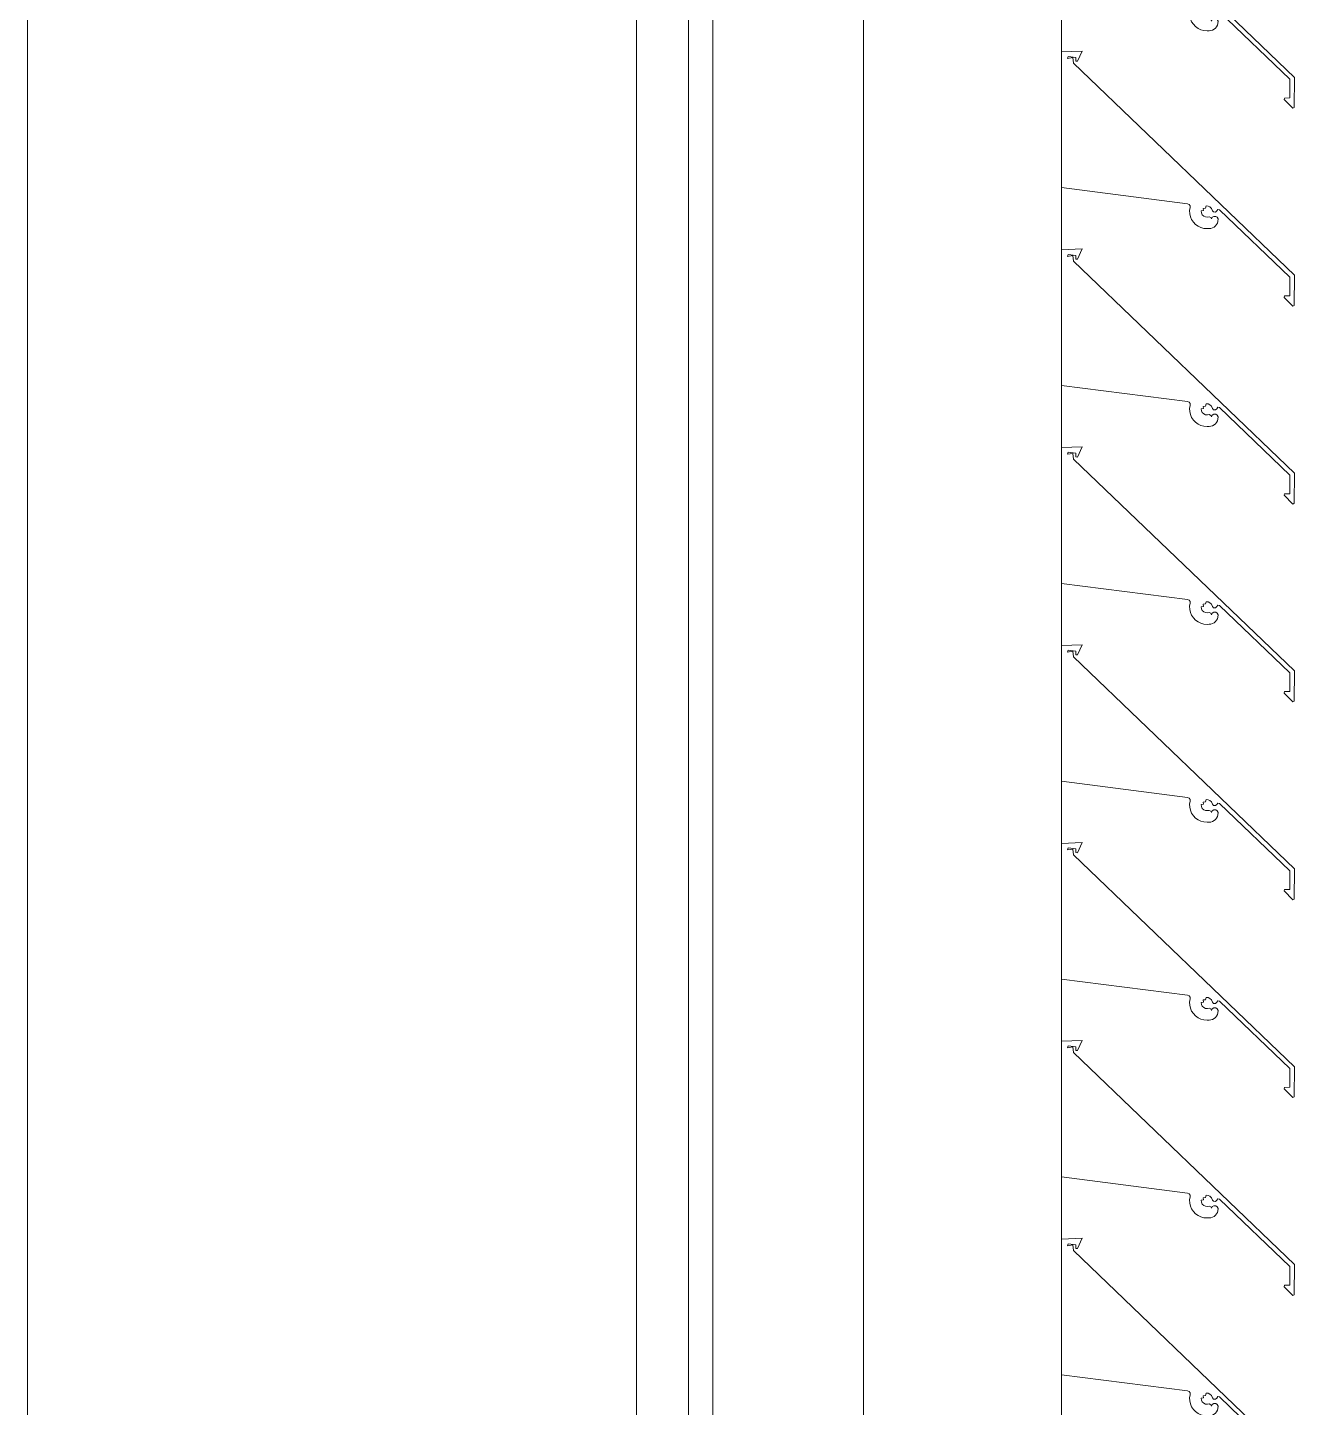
# Model space of a CAD drawing. Header units: millimetres. Extents: x -220592 to 404889, y -217665 to 38245.
# Drawn here: x 7830.176 to 7834.336, y -48021.303 to -48016.77 of the extents above; entities that cross this region are included whole.
import ezdxf

# ---------------------------------------------------------------- set-up
doc = ezdxf.new("R2010")
doc.units = ezdxf.units.MM
doc.linetypes.add('XKITLINE00', pattern=[0])
doc.layers.add('Part', color=7, linetype='Continuous', lineweight=0)

# ---------------------------------------------------------------- blocks, each defined once
blk = doc.blocks.new('*A15046')
at = {"layer": 'Part', "color": 7, "linetype": 'XKITLINE00', "lineweight": 0}
for p, q in [((92.53, 356.643483), (92.53, 93.899527)), ((94.53, 93.899527), (94.53, 244.699959))]:
    blk.add_line(p, q, dxfattribs=at)
blk = doc.blocks.new('*A15143')
at = {"layer": 'Part', "color": 7, "linetype": 'XKITLINE00', "lineweight": 0}
for p, q in [((94.700136, 184.15), (94.700136, 211.4)), ((94.780136, 184.15), (94.780136, 211.4))]:
    blk.add_line(p, q, dxfattribs=at)
blk = doc.blocks.new('*A15668')
at = {"layer": 'Part', "color": 7, "linetype": 'XKITLINE00', "lineweight": 0}
for p, q in [((95.275304, 197.26533), (95.275304, 183.465444)), ((95.925304, 197.26533), (95.925304, 183.465444))]:
    blk.add_line(p, q, dxfattribs=at)
blk = doc.blocks.new('*A15671')
at = {"layer": 'Part', "color": 7, "linetype": 'XKITLINE00', "lineweight": 0}
for p, q in [((95.925304, 194.015326), (95.992799, 194.01794)), ((95.992799, 194.01794), (95.977264, 193.984453)), ((95.947029, 194.000196), (95.944993, 193.993623)), ((95.944993, 193.993623), (95.962009, 193.996527)), ((95.972012, 193.997056), (95.947029, 194.000196)), ((95.962009, 193.996527), (95.964906, 193.977984)), ((95.964906, 193.977984), (96.690028, 193.281738)), ((95.972141, 193.984865), (95.972012, 193.997056)), ((95.977264, 193.984453), (95.972141, 193.984865)), ((96.339112, 193.516618), (95.925304, 193.569622)), ((96.344187, 193.514428), (96.339112, 193.516618)), ((96.347324, 193.509876), (96.344187, 193.514428)), ((96.346077, 193.49422), (96.347563, 193.504354)), ((96.347563, 193.504354), (96.347324, 193.509876)), ((96.397771, 193.50193), (96.390606, 193.500986)), ((96.400093, 193.50932), (96.397771, 193.50193)), ((96.406765, 193.508898), (96.400093, 193.50932)), ((96.412841, 193.506108), (96.406765, 193.508898)), ((96.417508, 193.501322), (96.412841, 193.506108)), ((96.346452, 193.483984), (96.346077, 193.49422)), ((96.348675, 193.473985), (96.346452, 193.483984)), ((96.352673, 193.464555), (96.348675, 193.473985)), ((96.358313, 193.456005), (96.352673, 193.464555)), ((96.391775, 193.493926), (96.38407, 193.49282)), ((96.38407, 193.49282), (96.384639, 193.486336)), ((96.384639, 193.486336), (96.387441, 193.480462)), ((96.387441, 193.480462), (96.392123, 193.47594)), ((96.390606, 193.500986), (96.391775, 193.493926)), ((96.392123, 193.47594), (96.398091, 193.473342)), ((96.398091, 193.473342), (96.404591, 193.472998)), ((96.404591, 193.472998), (96.410509, 193.473903)), ((96.410509, 193.473903), (96.41532, 193.471496)), ((96.41532, 193.471496), (96.41735, 193.466515)), ((96.41735, 193.466515), (96.420292, 193.471987)), ((96.420622, 193.493748), (96.417508, 193.501322)), ((96.420292, 193.471987), (96.425448, 193.475205)), ((96.424805, 193.489591), (96.420622, 193.493748)), ((96.430699, 193.489385), (96.424805, 193.489591)), ((96.425448, 193.475205), (96.431526, 193.475193)), ((96.435163, 193.493239), (96.430699, 193.489385)), ((96.431526, 193.475193), (96.43667, 193.471956)), ((96.438818, 193.497866), (96.435163, 193.493239)), ((96.43667, 193.471956), (96.43931, 193.466482)), ((96.438814, 193.458712), (96.437079, 193.453216)), ((96.43931, 193.466482), (96.438814, 193.458712)), ((96.443977, 193.496774), (96.438818, 193.497866)), ((96.674993, 193.275371), (96.443977, 193.496774)), ((96.365409, 193.448618), (96.358313, 193.456005)), ((96.373725, 193.44264), (96.365409, 193.448618)), ((96.382988, 193.438267), (96.373725, 193.44264)), ((96.392889, 193.435644), (96.382988, 193.438267)), ((96.403102, 193.434859), (96.392889, 193.435644)), ((96.409901, 193.434957), (96.403102, 193.434859)), ((96.415629, 193.435593), (96.409901, 193.434957)), ((96.42113, 193.437312), (96.415629, 193.435593)), ((96.4262, 193.440052), (96.42113, 193.437312)), ((96.430653, 193.44371), (96.4262, 193.440052)), ((96.434325, 193.448153), (96.430653, 193.44371)), ((96.437079, 193.453216), (96.434325, 193.448153)), ((96.67465, 193.214025), (96.674993, 193.275371)), ((96.690028, 193.281738), (96.689475, 193.182587)), ((96.656145, 193.209007), (96.65723, 193.213928)), ((96.684794, 193.180119), (96.656145, 193.209007)), ((96.65723, 193.213928), (96.67465, 193.214025)), ((96.689475, 193.182587), (96.684794, 193.180119))]:
    blk.add_line(p, q, dxfattribs=at)
blk = doc.blocks.new('*A15672')
at = {"layer": 'Part', "color": 7, "linetype": 'XKITLINE00', "lineweight": 0}
for p, q in [((95.925304, 193.365326), (95.992799, 193.36794)), ((95.992799, 193.36794), (95.977264, 193.334453)), ((95.947029, 193.350196), (95.944993, 193.343623)), ((95.944993, 193.343623), (95.962009, 193.346527)), ((95.972012, 193.347056), (95.947029, 193.350196)), ((95.962009, 193.346527), (95.964906, 193.327984)), ((95.964906, 193.327984), (96.690028, 192.631738)), ((95.972141, 193.334865), (95.972012, 193.347056)), ((95.977264, 193.334453), (95.972141, 193.334865)), ((96.339112, 192.866618), (95.925304, 192.919622)), ((96.344187, 192.864428), (96.339112, 192.866618)), ((96.347324, 192.859876), (96.344187, 192.864428)), ((96.346077, 192.84422), (96.347563, 192.854354)), ((96.346452, 192.833984), (96.346077, 192.84422)), ((96.348675, 192.823985), (96.346452, 192.833984)), ((96.347563, 192.854354), (96.347324, 192.859876)), ((96.352673, 192.814555), (96.348675, 192.823985)), ((96.391775, 192.843926), (96.38407, 192.84282)), ((96.38407, 192.84282), (96.384639, 192.836336)), ((96.384639, 192.836336), (96.387441, 192.830462)), ((96.387441, 192.830462), (96.392123, 192.82594)), ((96.397771, 192.85193), (96.390606, 192.850986)), ((96.390606, 192.850986), (96.391775, 192.843926)), ((96.392123, 192.82594), (96.398091, 192.823342)), ((96.400093, 192.85932), (96.397771, 192.85193)), ((96.398091, 192.823342), (96.404591, 192.822998)), ((96.406765, 192.858898), (96.400093, 192.85932)), ((96.404591, 192.822998), (96.410509, 192.823903)), ((96.412841, 192.856108), (96.406765, 192.858898)), ((96.410509, 192.823903), (96.41532, 192.821496)), ((96.417508, 192.851322), (96.412841, 192.856108)), ((96.41735, 192.816515), (96.420292, 192.821987)), ((96.420622, 192.843748), (96.417508, 192.851322)), ((96.420292, 192.821987), (96.425448, 192.825205)), ((96.424805, 192.839591), (96.420622, 192.843748)), ((96.430699, 192.839385), (96.424805, 192.839591)), ((96.425448, 192.825205), (96.431526, 192.825193)), ((96.435163, 192.843239), (96.430699, 192.839385)), ((96.431526, 192.825193), (96.43667, 192.821956)), ((96.438818, 192.847866), (96.435163, 192.843239)), ((96.43667, 192.821956), (96.43931, 192.816482)), ((96.443977, 192.846774), (96.438818, 192.847866)), ((96.674993, 192.625371), (96.443977, 192.846774)), ((96.358313, 192.806005), (96.352673, 192.814555)), ((96.365409, 192.798618), (96.358313, 192.806005)), ((96.373725, 192.79264), (96.365409, 192.798618)), ((96.382988, 192.788267), (96.373725, 192.79264)), ((96.392889, 192.785644), (96.382988, 192.788267)), ((96.403102, 192.784859), (96.392889, 192.785644)), ((96.409901, 192.784957), (96.403102, 192.784859)), ((96.415629, 192.785593), (96.409901, 192.784957)), ((96.41532, 192.821496), (96.41735, 192.816515)), ((96.42113, 192.787312), (96.415629, 192.785593)), ((96.4262, 192.790052), (96.42113, 192.787312)), ((96.430653, 192.79371), (96.4262, 192.790052)), ((96.434325, 192.798153), (96.430653, 192.79371)), ((96.437079, 192.803216), (96.434325, 192.798153)), ((96.438814, 192.808712), (96.437079, 192.803216)), ((96.43931, 192.816482), (96.438814, 192.808712)), ((96.67465, 192.564025), (96.674993, 192.625371)), ((96.690028, 192.631738), (96.689475, 192.532587)), ((96.656145, 192.559007), (96.65723, 192.563928)), ((96.684794, 192.530119), (96.656145, 192.559007)), ((96.65723, 192.563928), (96.67465, 192.564025)), ((96.689475, 192.532587), (96.684794, 192.530119))]:
    blk.add_line(p, q, dxfattribs=at)
blk = doc.blocks.new('*A15673')
at = {"layer": 'Part', "color": 7, "linetype": 'XKITLINE00', "lineweight": 0}
for p, q in [((95.925304, 192.715326), (95.992799, 192.71794)), ((95.947029, 192.700196), (95.944993, 192.693623)), ((95.944993, 192.693623), (95.962009, 192.696527)), ((95.972012, 192.697056), (95.947029, 192.700196)), ((95.962009, 192.696527), (95.964906, 192.677984)), ((95.972141, 192.684865), (95.972012, 192.697056)), ((95.992799, 192.71794), (95.977264, 192.684453)), ((95.964906, 192.677984), (96.690028, 191.981738)), ((95.977264, 192.684453), (95.972141, 192.684865)), ((96.339112, 192.216618), (95.925304, 192.269622)), ((96.344187, 192.214428), (96.339112, 192.216618)), ((96.347324, 192.209876), (96.344187, 192.214428)), ((96.346077, 192.19422), (96.347563, 192.204354)), ((96.346452, 192.183984), (96.346077, 192.19422)), ((96.347563, 192.204354), (96.347324, 192.209876)), ((96.391775, 192.193926), (96.38407, 192.19282)), ((96.38407, 192.19282), (96.384639, 192.186336)), ((96.397771, 192.20193), (96.390606, 192.200986)), ((96.390606, 192.200986), (96.391775, 192.193926)), ((96.400093, 192.20932), (96.397771, 192.20193)), ((96.406765, 192.208898), (96.400093, 192.20932)), ((96.412841, 192.206108), (96.406765, 192.208898)), ((96.417508, 192.201322), (96.412841, 192.206108)), ((96.420622, 192.193748), (96.417508, 192.201322)), ((96.424805, 192.189591), (96.420622, 192.193748)), ((96.430699, 192.189385), (96.424805, 192.189591)), ((96.435163, 192.193239), (96.430699, 192.189385)), ((96.438818, 192.197866), (96.435163, 192.193239)), ((96.443977, 192.196774), (96.438818, 192.197866)), ((96.674993, 191.975371), (96.443977, 192.196774)), ((96.348675, 192.173985), (96.346452, 192.183984)), ((96.352673, 192.164555), (96.348675, 192.173985)), ((96.358313, 192.156005), (96.352673, 192.164555)), ((96.365409, 192.148618), (96.358313, 192.156005)), ((96.373725, 192.14264), (96.365409, 192.148618)), ((96.382988, 192.138267), (96.373725, 192.14264)), ((96.384639, 192.186336), (96.387441, 192.180462)), ((96.387441, 192.180462), (96.392123, 192.17594)), ((96.392123, 192.17594), (96.398091, 192.173342)), ((96.398091, 192.173342), (96.404591, 192.172998)), ((96.404591, 192.172998), (96.410509, 192.173903)), ((96.410509, 192.173903), (96.41532, 192.171496)), ((96.41532, 192.171496), (96.41735, 192.166515)), ((96.41735, 192.166515), (96.420292, 192.171987)), ((96.420292, 192.171987), (96.425448, 192.175205)), ((96.425448, 192.175205), (96.431526, 192.175193)), ((96.430653, 192.14371), (96.4262, 192.140052)), ((96.434325, 192.148153), (96.430653, 192.14371)), ((96.431526, 192.175193), (96.43667, 192.171956)), ((96.437079, 192.153216), (96.434325, 192.148153)), ((96.43667, 192.171956), (96.43931, 192.166482)), ((96.438814, 192.158712), (96.437079, 192.153216)), ((96.43931, 192.166482), (96.438814, 192.158712)), ((96.392889, 192.135644), (96.382988, 192.138267)), ((96.403102, 192.134859), (96.392889, 192.135644)), ((96.409901, 192.134957), (96.403102, 192.134859)), ((96.415629, 192.135593), (96.409901, 192.134957)), ((96.42113, 192.137312), (96.415629, 192.135593)), ((96.4262, 192.140052), (96.42113, 192.137312)), ((96.67465, 191.914025), (96.674993, 191.975371)), ((96.690028, 191.981738), (96.689475, 191.882587)), ((96.656145, 191.909007), (96.65723, 191.913928)), ((96.684794, 191.880119), (96.656145, 191.909007)), ((96.65723, 191.913928), (96.67465, 191.914025)), ((96.689475, 191.882587), (96.684794, 191.880119))]:
    blk.add_line(p, q, dxfattribs=at)
blk = doc.blocks.new('*A15674')
at = {"layer": 'Part', "color": 7, "linetype": 'XKITLINE00', "lineweight": 0}
for p, q in [((95.925304, 192.065326), (95.992799, 192.06794)), ((95.992799, 192.06794), (95.977264, 192.034453)), ((95.947029, 192.050196), (95.944993, 192.043623)), ((95.944993, 192.043623), (95.962009, 192.046527)), ((95.972012, 192.047056), (95.947029, 192.050196)), ((95.962009, 192.046527), (95.964906, 192.027984)), ((95.964906, 192.027984), (96.690028, 191.331738)), ((95.972141, 192.034865), (95.972012, 192.047056)), ((95.977264, 192.034453), (95.972141, 192.034865)), ((96.339112, 191.566618), (95.925304, 191.619622)), ((96.344187, 191.564428), (96.339112, 191.566618)), ((96.347324, 191.559876), (96.344187, 191.564428)), ((96.346077, 191.54422), (96.347563, 191.554354)), ((96.347563, 191.554354), (96.347324, 191.559876)), ((96.400093, 191.55932), (96.397771, 191.55193)), ((96.406765, 191.558898), (96.400093, 191.55932)), ((96.412841, 191.556108), (96.406765, 191.558898)), ((96.417508, 191.551322), (96.412841, 191.556108)), ((96.346452, 191.533984), (96.346077, 191.54422)), ((96.348675, 191.523985), (96.346452, 191.533984)), ((96.352673, 191.514555), (96.348675, 191.523985)), ((96.358313, 191.506005), (96.352673, 191.514555)), ((96.391775, 191.543926), (96.38407, 191.54282)), ((96.38407, 191.54282), (96.384639, 191.536336)), ((96.384639, 191.536336), (96.387441, 191.530462)), ((96.387441, 191.530462), (96.392123, 191.52594)), ((96.397771, 191.55193), (96.390606, 191.550986)), ((96.390606, 191.550986), (96.391775, 191.543926)), ((96.392123, 191.52594), (96.398091, 191.523342)), ((96.398091, 191.523342), (96.404591, 191.522998)), ((96.404591, 191.522998), (96.410509, 191.523903)), ((96.410509, 191.523903), (96.41532, 191.521496)), ((96.41532, 191.521496), (96.41735, 191.516515)), ((96.41735, 191.516515), (96.420292, 191.521987)), ((96.420622, 191.543748), (96.417508, 191.551322)), ((96.420292, 191.521987), (96.425448, 191.525205)), ((96.424805, 191.539591), (96.420622, 191.543748)), ((96.430699, 191.539385), (96.424805, 191.539591)), ((96.425448, 191.525205), (96.431526, 191.525193)), ((96.435163, 191.543239), (96.430699, 191.539385)), ((96.431526, 191.525193), (96.43667, 191.521956)), ((96.438818, 191.547866), (96.435163, 191.543239)), ((96.43667, 191.521956), (96.43931, 191.516482)), ((96.438814, 191.508712), (96.437079, 191.503216)), ((96.43931, 191.516482), (96.438814, 191.508712)), ((96.443977, 191.546774), (96.438818, 191.547866)), ((96.674993, 191.325371), (96.443977, 191.546774)), ((96.365409, 191.498618), (96.358313, 191.506005)), ((96.373725, 191.49264), (96.365409, 191.498618)), ((96.382988, 191.488267), (96.373725, 191.49264)), ((96.392889, 191.485644), (96.382988, 191.488267)), ((96.403102, 191.484859), (96.392889, 191.485644)), ((96.409901, 191.484957), (96.403102, 191.484859)), ((96.415629, 191.485593), (96.409901, 191.484957)), ((96.42113, 191.487312), (96.415629, 191.485593)), ((96.4262, 191.490052), (96.42113, 191.487312)), ((96.430653, 191.49371), (96.4262, 191.490052)), ((96.434325, 191.498153), (96.430653, 191.49371)), ((96.437079, 191.503216), (96.434325, 191.498153)), ((96.690028, 191.331738), (96.689475, 191.232587)), ((96.67465, 191.264025), (96.674993, 191.325371)), ((96.656145, 191.259007), (96.65723, 191.263928)), ((96.684794, 191.230119), (96.656145, 191.259007)), ((96.65723, 191.263928), (96.67465, 191.264025)), ((96.689475, 191.232587), (96.684794, 191.230119))]:
    blk.add_line(p, q, dxfattribs=at)
blk = doc.blocks.new('*A15675')
at = {"layer": 'Part', "color": 7, "linetype": 'XKITLINE00', "lineweight": 0}
for p, q in [((95.925304, 191.415326), (95.992799, 191.41794)), ((95.992799, 191.41794), (95.977264, 191.384453)), ((95.947029, 191.400196), (95.944993, 191.393623)), ((95.944993, 191.393623), (95.962009, 191.396527)), ((95.972012, 191.397056), (95.947029, 191.400196)), ((95.962009, 191.396527), (95.964906, 191.377984)), ((95.964906, 191.377984), (96.690028, 190.681738)), ((95.972141, 191.384865), (95.972012, 191.397056)), ((95.977264, 191.384453), (95.972141, 191.384865)), ((96.339112, 190.916618), (95.925304, 190.969622)), ((96.344187, 190.914428), (96.339112, 190.916618)), ((96.347324, 190.909876), (96.344187, 190.914428)), ((96.346077, 190.89422), (96.347563, 190.904354)), ((96.346452, 190.883984), (96.346077, 190.89422)), ((96.348675, 190.873985), (96.346452, 190.883984)), ((96.347563, 190.904354), (96.347324, 190.909876)), ((96.352673, 190.864555), (96.348675, 190.873985)), ((96.391775, 190.893926), (96.38407, 190.89282)), ((96.38407, 190.89282), (96.384639, 190.886336)), ((96.384639, 190.886336), (96.387441, 190.880462)), ((96.387441, 190.880462), (96.392123, 190.87594)), ((96.397771, 190.90193), (96.390606, 190.900986)), ((96.390606, 190.900986), (96.391775, 190.893926)), ((96.392123, 190.87594), (96.398091, 190.873342)), ((96.400093, 190.90932), (96.397771, 190.90193)), ((96.398091, 190.873342), (96.404591, 190.872998)), ((96.406765, 190.908898), (96.400093, 190.90932)), ((96.404591, 190.872998), (96.410509, 190.873903)), ((96.412841, 190.906108), (96.406765, 190.908898)), ((96.410509, 190.873903), (96.41532, 190.871496)), ((96.417508, 190.901322), (96.412841, 190.906108)), ((96.420622, 190.893748), (96.417508, 190.901322)), ((96.420292, 190.871987), (96.425448, 190.875205)), ((96.424805, 190.889591), (96.420622, 190.893748)), ((96.430699, 190.889385), (96.424805, 190.889591)), ((96.425448, 190.875205), (96.431526, 190.875193)), ((96.435163, 190.893239), (96.430699, 190.889385)), ((96.431526, 190.875193), (96.43667, 190.871956)), ((96.438818, 190.897866), (96.435163, 190.893239)), ((96.443977, 190.896774), (96.438818, 190.897866)), ((96.674993, 190.675371), (96.443977, 190.896774)), ((96.358313, 190.856005), (96.352673, 190.864555)), ((96.365409, 190.848618), (96.358313, 190.856005)), ((96.373725, 190.84264), (96.365409, 190.848618)), ((96.382988, 190.838267), (96.373725, 190.84264)), ((96.392889, 190.835644), (96.382988, 190.838267)), ((96.403102, 190.834859), (96.392889, 190.835644)), ((96.409901, 190.834957), (96.403102, 190.834859)), ((96.415629, 190.835593), (96.409901, 190.834957)), ((96.41532, 190.871496), (96.41735, 190.866515)), ((96.42113, 190.837312), (96.415629, 190.835593)), ((96.41735, 190.866515), (96.420292, 190.871987)), ((96.4262, 190.840052), (96.42113, 190.837312)), ((96.430653, 190.84371), (96.4262, 190.840052)), ((96.434325, 190.848153), (96.430653, 190.84371)), ((96.437079, 190.853216), (96.434325, 190.848153)), ((96.43667, 190.871956), (96.43931, 190.866482)), ((96.438814, 190.858712), (96.437079, 190.853216)), ((96.43931, 190.866482), (96.438814, 190.858712)), ((96.67465, 190.614025), (96.674993, 190.675371)), ((96.690028, 190.681738), (96.689475, 190.582587)), ((96.656145, 190.609007), (96.65723, 190.613928)), ((96.684794, 190.580119), (96.656145, 190.609007)), ((96.65723, 190.613928), (96.67465, 190.614025)), ((96.689475, 190.582587), (96.684794, 190.580119))]:
    blk.add_line(p, q, dxfattribs=at)
blk = doc.blocks.new('*A15676')
at = {"layer": 'Part', "color": 7, "linetype": 'XKITLINE00', "lineweight": 0}
for p, q in [((95.925304, 190.765326), (95.992799, 190.76794)), ((95.947029, 190.750196), (95.944993, 190.743623)), ((95.944993, 190.743623), (95.962009, 190.746527)), ((95.972012, 190.747056), (95.947029, 190.750196)), ((95.962009, 190.746527), (95.964906, 190.727984)), ((95.972141, 190.734865), (95.972012, 190.747056)), ((95.992799, 190.76794), (95.977264, 190.734453)), ((95.964906, 190.727984), (96.690028, 190.031738)), ((95.977264, 190.734453), (95.972141, 190.734865)), ((96.339112, 190.266618), (95.925304, 190.319622)), ((96.344187, 190.264428), (96.339112, 190.266618)), ((96.347324, 190.259876), (96.344187, 190.264428)), ((96.346077, 190.24422), (96.347563, 190.254354)), ((96.346452, 190.233984), (96.346077, 190.24422)), ((96.347563, 190.254354), (96.347324, 190.259876)), ((96.391775, 190.243926), (96.38407, 190.24282)), ((96.38407, 190.24282), (96.384639, 190.236336)), ((96.397771, 190.25193), (96.390606, 190.250986)), ((96.390606, 190.250986), (96.391775, 190.243926)), ((96.400093, 190.25932), (96.397771, 190.25193)), ((96.406765, 190.258898), (96.400093, 190.25932)), ((96.412841, 190.256108), (96.406765, 190.258898)), ((96.417508, 190.251322), (96.412841, 190.256108)), ((96.420622, 190.243748), (96.417508, 190.251322)), ((96.424805, 190.239591), (96.420622, 190.243748)), ((96.430699, 190.239385), (96.424805, 190.239591)), ((96.435163, 190.243239), (96.430699, 190.239385)), ((96.438818, 190.247866), (96.435163, 190.243239)), ((96.443977, 190.246774), (96.438818, 190.247866)), ((96.674993, 190.025371), (96.443977, 190.246774)), ((96.348675, 190.223985), (96.346452, 190.233984)), ((96.352673, 190.214555), (96.348675, 190.223985)), ((96.358313, 190.206005), (96.352673, 190.214555)), ((96.365409, 190.198618), (96.358313, 190.206005)), ((96.373725, 190.19264), (96.365409, 190.198618)), ((96.384639, 190.236336), (96.387441, 190.230462)), ((96.387441, 190.230462), (96.392123, 190.22594)), ((96.392123, 190.22594), (96.398091, 190.223342)), ((96.398091, 190.223342), (96.404591, 190.222998)), ((96.404591, 190.222998), (96.410509, 190.223903)), ((96.410509, 190.223903), (96.41532, 190.221496)), ((96.41532, 190.221496), (96.41735, 190.216515)), ((96.41735, 190.216515), (96.420292, 190.221987)), ((96.420292, 190.221987), (96.425448, 190.225205)), ((96.425448, 190.225205), (96.431526, 190.225193)), ((96.430653, 190.19371), (96.4262, 190.190052)), ((96.434325, 190.198153), (96.430653, 190.19371)), ((96.431526, 190.225193), (96.43667, 190.221956)), ((96.437079, 190.203216), (96.434325, 190.198153)), ((96.43667, 190.221956), (96.43931, 190.216482)), ((96.438814, 190.208712), (96.437079, 190.203216)), ((96.43931, 190.216482), (96.438814, 190.208712)), ((96.382988, 190.188267), (96.373725, 190.19264)), ((96.392889, 190.185644), (96.382988, 190.188267)), ((96.403102, 190.184859), (96.392889, 190.185644)), ((96.409901, 190.184957), (96.403102, 190.184859)), ((96.415629, 190.185593), (96.409901, 190.184957)), ((96.42113, 190.187312), (96.415629, 190.185593)), ((96.4262, 190.190052), (96.42113, 190.187312)), ((96.67465, 189.964025), (96.674993, 190.025371)), ((96.690028, 190.031738), (96.689475, 189.932587)), ((96.656145, 189.959007), (96.65723, 189.963928)), ((96.684794, 189.930119), (96.656145, 189.959007)), ((96.65723, 189.963928), (96.67465, 189.964025)), ((96.689475, 189.932587), (96.684794, 189.930119))]:
    blk.add_line(p, q, dxfattribs=at)
blk = doc.blocks.new('*A15677')
at = {"layer": 'Part', "color": 7, "linetype": 'XKITLINE00', "lineweight": 0}
for p, q in [((95.925304, 190.115326), (95.992799, 190.11794)), ((95.992799, 190.11794), (95.977264, 190.084453)), ((95.947029, 190.100196), (95.944993, 190.093623)), ((95.944993, 190.093623), (95.962009, 190.096527)), ((95.972012, 190.097056), (95.947029, 190.100196)), ((95.962009, 190.096527), (95.964906, 190.077984)), ((95.964906, 190.077984), (96.690028, 189.381738)), ((95.972141, 190.084865), (95.972012, 190.097056)), ((95.977264, 190.084453), (95.972141, 190.084865)), ((96.339112, 189.616618), (95.925304, 189.669622)), ((96.344187, 189.614428), (96.339112, 189.616618)), ((96.347324, 189.609876), (96.344187, 189.614428)), ((96.346077, 189.59422), (96.347563, 189.604354)), ((96.347563, 189.604354), (96.347324, 189.609876)), ((96.400093, 189.60932), (96.397771, 189.60193)), ((96.406765, 189.608898), (96.400093, 189.60932)), ((96.412841, 189.606108), (96.406765, 189.608898)), ((96.417508, 189.601322), (96.412841, 189.606108)), ((96.346452, 189.583984), (96.346077, 189.59422)), ((96.348675, 189.573985), (96.346452, 189.583984)), ((96.352673, 189.564555), (96.348675, 189.573985)), ((96.358313, 189.556005), (96.352673, 189.564555)), ((96.391775, 189.593926), (96.38407, 189.59282)), ((96.38407, 189.59282), (96.384639, 189.586336)), ((96.384639, 189.586336), (96.387441, 189.580462)), ((96.387441, 189.580462), (96.392123, 189.57594)), ((96.397771, 189.60193), (96.390606, 189.600986)), ((96.390606, 189.600986), (96.391775, 189.593926)), ((96.392123, 189.57594), (96.398091, 189.573342)), ((96.398091, 189.573342), (96.404591, 189.572998)), ((96.404591, 189.572998), (96.410509, 189.573903)), ((96.410509, 189.573903), (96.41532, 189.571496)), ((96.41532, 189.571496), (96.41735, 189.566515)), ((96.41735, 189.566515), (96.420292, 189.571987)), ((96.420622, 189.593748), (96.417508, 189.601322)), ((96.420292, 189.571987), (96.425448, 189.575205)), ((96.424805, 189.589591), (96.420622, 189.593748)), ((96.430699, 189.589385), (96.424805, 189.589591)), ((96.425448, 189.575205), (96.431526, 189.575193)), ((96.435163, 189.593239), (96.430699, 189.589385)), ((96.431526, 189.575193), (96.43667, 189.571956)), ((96.438818, 189.597866), (96.435163, 189.593239)), ((96.43667, 189.571956), (96.43931, 189.566482)), ((96.438814, 189.558712), (96.437079, 189.553216)), ((96.43931, 189.566482), (96.438814, 189.558712)), ((96.443977, 189.596774), (96.438818, 189.597866)), ((96.674993, 189.375371), (96.443977, 189.596774)), ((96.365409, 189.548618), (96.358313, 189.556005)), ((96.373725, 189.54264), (96.365409, 189.548618)), ((96.382988, 189.538267), (96.373725, 189.54264)), ((96.392889, 189.535644), (96.382988, 189.538267)), ((96.403102, 189.534859), (96.392889, 189.535644)), ((96.409901, 189.534957), (96.403102, 189.534859)), ((96.415629, 189.535593), (96.409901, 189.534957)), ((96.42113, 189.537312), (96.415629, 189.535593)), ((96.4262, 189.540052), (96.42113, 189.537312)), ((96.430653, 189.54371), (96.4262, 189.540052)), ((96.434325, 189.548153), (96.430653, 189.54371)), ((96.437079, 189.553216), (96.434325, 189.548153)), ((96.690028, 189.381738), (96.689475, 189.282587)), ((96.67465, 189.314025), (96.674993, 189.375371)), ((96.656145, 189.309007), (96.65723, 189.313928)), ((96.684794, 189.280119), (96.656145, 189.309007)), ((96.65723, 189.313928), (96.67465, 189.314025)), ((96.689475, 189.282587), (96.684794, 189.280119))]:
    blk.add_line(p, q, dxfattribs=at)
blk = doc.blocks.new('*A15678')
at = {"layer": 'Part', "color": 7, "linetype": 'XKITLINE00', "lineweight": 0}
for p, q in [((95.925304, 189.465326), (95.992799, 189.46794)), ((95.992799, 189.46794), (95.977264, 189.434453)), ((95.947029, 189.450196), (95.944993, 189.443623)), ((95.944993, 189.443623), (95.962009, 189.446527)), ((95.972012, 189.447056), (95.947029, 189.450196)), ((95.962009, 189.446527), (95.964906, 189.427984)), ((95.964906, 189.427984), (96.690028, 188.731738)), ((95.972141, 189.434865), (95.972012, 189.447056)), ((95.977264, 189.434453), (95.972141, 189.434865)), ((96.339112, 188.966618), (95.925304, 189.019622)), ((96.344187, 188.964428), (96.339112, 188.966618)), ((96.347324, 188.959876), (96.344187, 188.964428)), ((96.346077, 188.94422), (96.347563, 188.954354)), ((96.346452, 188.933984), (96.346077, 188.94422)), ((96.348675, 188.923985), (96.346452, 188.933984)), ((96.347563, 188.954354), (96.347324, 188.959876)), ((96.352673, 188.914555), (96.348675, 188.923985)), ((96.391775, 188.943926), (96.38407, 188.94282)), ((96.38407, 188.94282), (96.384639, 188.936336)), ((96.384639, 188.936336), (96.387441, 188.930462)), ((96.387441, 188.930462), (96.392123, 188.92594)), ((96.397771, 188.95193), (96.390606, 188.950986)), ((96.390606, 188.950986), (96.391775, 188.943926)), ((96.392123, 188.92594), (96.398091, 188.923342)), ((96.400093, 188.95932), (96.397771, 188.95193)), ((96.406765, 188.958898), (96.400093, 188.95932)), ((96.404591, 188.922998), (96.410509, 188.923903)), ((96.412841, 188.956108), (96.406765, 188.958898)), ((96.410509, 188.923903), (96.41532, 188.921496)), ((96.417508, 188.951322), (96.412841, 188.956108)), ((96.420622, 188.943748), (96.417508, 188.951322)), ((96.420292, 188.921987), (96.425448, 188.925205)), ((96.424805, 188.939591), (96.420622, 188.943748)), ((96.430699, 188.939385), (96.424805, 188.939591)), ((96.425448, 188.925205), (96.431526, 188.925193)), ((96.435163, 188.943239), (96.430699, 188.939385)), ((96.431526, 188.925193), (96.43667, 188.921956)), ((96.438818, 188.947866), (96.435163, 188.943239)), ((96.443977, 188.946774), (96.438818, 188.947866)), ((96.674993, 188.725371), (96.443977, 188.946774)), ((96.358313, 188.906005), (96.352673, 188.914555)), ((96.365409, 188.898618), (96.358313, 188.906005)), ((96.373725, 188.89264), (96.365409, 188.898618)), ((96.382988, 188.888267), (96.373725, 188.89264)), ((96.392889, 188.885644), (96.382988, 188.888267)), ((96.403102, 188.884859), (96.392889, 188.885644)), ((96.398091, 188.923342), (96.404591, 188.922998)), ((96.409901, 188.884957), (96.403102, 188.884859)), ((96.415629, 188.885593), (96.409901, 188.884957)), ((96.41532, 188.921496), (96.41735, 188.916515)), ((96.42113, 188.887312), (96.415629, 188.885593)), ((96.41735, 188.916515), (96.420292, 188.921987)), ((96.4262, 188.890052), (96.42113, 188.887312)), ((96.430653, 188.89371), (96.4262, 188.890052)), ((96.434325, 188.898153), (96.430653, 188.89371)), ((96.437079, 188.903216), (96.434325, 188.898153)), ((96.43667, 188.921956), (96.43931, 188.916482)), ((96.438814, 188.908712), (96.437079, 188.903216)), ((96.43931, 188.916482), (96.438814, 188.908712)), ((96.67465, 188.664025), (96.674993, 188.725371)), ((96.690028, 188.731738), (96.689475, 188.632587)), ((96.656145, 188.659007), (96.65723, 188.663928)), ((96.684794, 188.630119), (96.656145, 188.659007)), ((96.65723, 188.663928), (96.67465, 188.664025)), ((96.689475, 188.632587), (96.684794, 188.630119))]:
    blk.add_line(p, q, dxfattribs=at)

msp = doc.modelspace()

# ---------------------------------------------------------------- block references
at = {"color": 7, "lineweight": 0}
for name in ['*A15046', '*A15143', '*A15668', '*A15671', '*A15672', '*A15673', '*A15674', '*A15675', '*A15676', '*A15677', '*A15678']:
    msp.add_blockref(name, (7737.6457, -48210.2152), dxfattribs=at)

doc.saveas('drawing.dxf')
